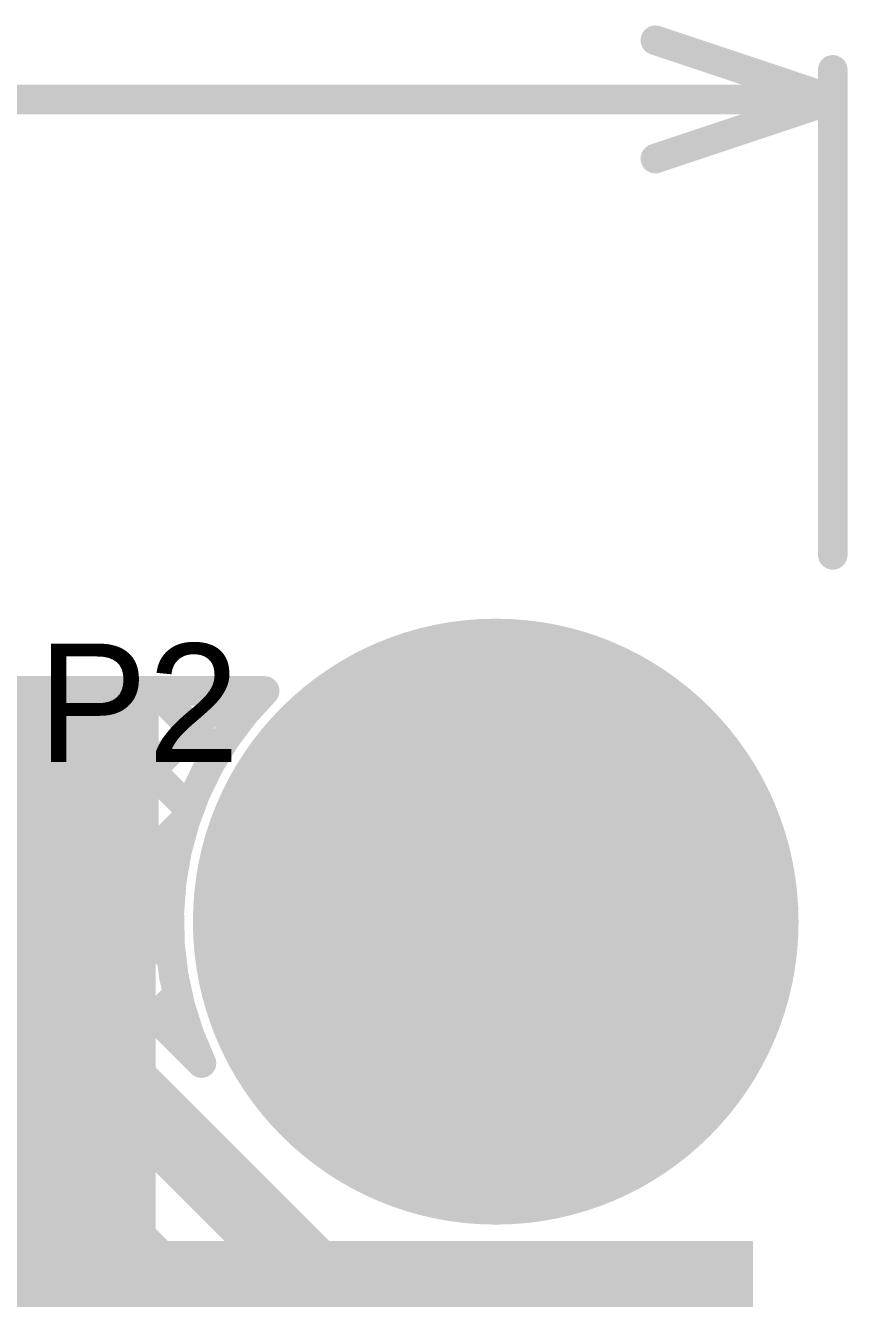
# Model space of a CAD drawing. Header units: millimetres. Extents: x -0.33 to 3.26, y -0.12 to 2.83.
# Drawn here: x 2.9589 to 3.237, y 2.4006 to 2.831 of the extents above; entities that cross this region are included whole.
import ezdxf

# ---------------------------------------------------------------- set-up
doc = ezdxf.new("R2010")
doc.units = ezdxf.units.MM
doc.header["$MEASUREMENT"] = 0
for name, color, linetype in [('BottomLayer', 5, 'Continuous'), ('BottomOverlay', 54, 'Continuous'), ('BottomPaste', 16, 'Continuous'), ('BottomSolder', 6, 'Continuous'), ('Mechanical1', 6, 'Continuous'), ('MultiLayer', 9, 'Continuous'), ('PadHoleLayer', 156, 'Continuous'), ('TopLayer', 1, 'Continuous'), ('TopOverlay', 2, 'Continuous'), ('TopSolder', 216, 'Continuous')]:
    doc.layers.add(name, color=color, linetype=linetype)
doc.styles.add('Arial', font='', dxfattribs={"height": 0.2})
doc.styles.get('Arial').set_extended_font_data('Arial')

# ---------------------------------------------------------------- blocks, each defined once
blk = doc.blocks.new('SOT23_3_B_202')
at = {"layer": 'BottomLayer'}
for points in [[(-0.02166, 0.02657), (-0.05316, 0.02657), (-0.05316, 0.05807), (-0.02166, 0.05807)], [(0.05314, 0.02657), (0.02165, 0.02657), (0.02165, 0.05807), (0.05314, 0.05807)], [(0.01574, -0.05807), (-0.01575, -0.05807), (-0.01575, -0.02657), (0.01574, -0.02657)]]:
    blk.add_hatch(color=5, dxfattribs=at).paths.add_polyline_path(points)
at = {"layer": 'BottomPaste'}
for points in [[(-0.02166, 0.02657), (-0.05316, 0.02657), (-0.05316, 0.05807), (-0.02166, 0.05807)], [(0.05314, 0.02657), (0.02165, 0.02657), (0.02165, 0.05807), (0.05314, 0.05807)], [(0.01574, -0.05807), (-0.01575, -0.05807), (-0.01575, -0.02657), (0.01574, -0.02657)]]:
    blk.add_hatch(color=16, dxfattribs=at).paths.add_polyline_path(points)
at = {"layer": 'BottomSolder'}
for points in [[(-0.01766, 0.02257), (-0.05716, 0.02257), (-0.05716, 0.06207), (-0.01766, 0.06207)], [(0.05714, 0.02257), (0.01765, 0.02257), (0.01765, 0.06207), (0.05714, 0.06207)], [(0.01974, -0.06207), (-0.01975, -0.06207), (-0.01975, -0.02257), (0.01974, -0.02257)]]:
    blk.add_hatch(color=6, dxfattribs=at).paths.add_polyline_path(points)
at = {"layer": 'BottomOverlay'}
for points, const_width in [([(-0.06409, 0.068, 1), (-0.07393, 0.068, 1)], 0.00984), ([(-0.07639, 0.068, 1), (-0.07147, 0.068, 1)], 0.00492), ([(-0.06655, 0.068, 1), (-0.06162, 0.068, 1)], 0.00492), ([(-0.06651, 0.03, 1), (-0.06151, 0.03, 1)], 0.005), ([(-0.01351, 0.032, 1), (-0.00851, 0.032, 1)], 0.005), ([(0.00849, 0.032, 1), (0.01349, 0.032, 1)], 0.005), ([(0.06149, 0.03, 1), (0.06649, 0.03, 1)], 0.005), ([(-0.06651, -0.032, 1), (-0.06151, -0.032, 1)], 0.005), ([(-0.06651, -0.032, 1), (-0.06151, -0.032, 1)], 0.005), ([(-0.03151, -0.032, 1), (-0.02651, -0.032, 1)], 0.005), ([(0.02649, -0.031, 1), (0.03149, -0.031, 1)], 0.005), ([(0.06149, -0.031, 1), (0.06649, -0.031, 1)], 0.005), ([(0.06149, -0.031, 1), (0.06649, -0.031, 1)], 0.005)]:
    blk.add_lwpolyline(points, format="xyb", close=True, dxfattribs=dict(at, const_width=const_width))
at = {"layer": 'BottomOverlay', "const_width": 0.01}
for points in [[(-0.06401, 0.03), (-0.06401, -0.032)], [(0.01099, 0.032), (-0.01101, 0.032)], [(0.06399, 0.03), (0.06399, -0.031)], [(-0.02901, -0.032), (-0.06401, -0.032)], [(0.06399, -0.031), (0.02899, -0.031)]]:
    blk.add_lwpolyline(points, dxfattribs=at)

msp = doc.modelspace()

# ---------------------------------------------------------------- hatches: boundary and pattern name
at = {"layer": 'BottomLayer'}
h = msp.add_hatch(color=5, dxfattribs=at)
edge = h.paths.add_edge_path()
edge.add_arc((3.118, 2.528), 0.09843, 0, 360)
at = {"layer": 'BottomSolder'}
h = msp.add_hatch(color=6, dxfattribs=at)
edge = h.paths.add_edge_path()
edge.add_arc((3.118, 2.528), 0.10243, 0, 360)
at = {"layer": 'MultiLayer'}
h = msp.add_hatch(color=9, dxfattribs=at)
edge = h.paths.add_edge_path()
edge.add_arc((3.118, 2.528), 0.09843, 0, 360)
at = {"layer": 'PadHoleLayer'}
h = msp.add_hatch(color=156, dxfattribs=at)
edge = h.paths.add_edge_path()
edge.add_arc((3.118, 2.528), 0.04921, 0, 360)
at = {"layer": 'TopLayer'}
h = msp.add_hatch(color=1, dxfattribs=at)
edge = h.paths.add_edge_path()
edge.add_arc((3.118, 2.528), 0.09843, 0, 360)
for points in [[(0.495, 2.527), (3.004, 2.527), (3.004, 2.606), (0.495, 2.606)], [(2.941, 2.361), (3.003, 2.361), (3.003, 2.602), (2.941, 2.602)], [(2.941, 2.328), (3.205, 2.328), (3.205, 2.42), (2.941, 2.42)], [(3.12, 0.895), (3.205, 0.895), (3.205, 2.418), (3.12, 2.418)]]:
    msp.add_hatch(color=1, dxfattribs=at).paths.add_polyline_path(points)
at = {"layer": 'TopSolder'}
h = msp.add_hatch(color=216, dxfattribs=at)
edge = h.paths.add_edge_path()
edge.add_arc((3.118, 2.528), 0.10243, 0, 360)

# ---------------------------------------------------------------- linework, layer by layer
at = {"layer": 'BottomLayer'}
for points, const_width in [([(0.07816, 2.606), (3.03984, 2.606)], 0.01), ([(2.88961, 2.606), (2.98271, 2.5129)], 0.01), ([(2.91789, 2.606), (3.00827, 2.51562)], 0.01), ([(2.9245, 2.5588), (2.9717, 2.606)], 0.01), ([(2.9245, 2.53052), (2.99998, 2.606)], 0.01), ([(2.93676, 2.5145), (3.02826, 2.606)], 0.01), ([(2.94618, 2.606), (3.00867, 2.54351)], 0.01), ([(2.97446, 2.606), (3.01436, 2.5661)], 0.01), ([(3.00275, 2.606), (3.02354, 2.5852)], 0.01), ([(3.03103, 2.606), (3.03556, 2.60147)], 0.01), ([(2.96505, 2.5145), (3.01313, 2.56258)], 0.01), ([(2.98855, 2.50971), (3.00758, 2.52874)], 0.01), ([(2.93411, 2.5145), (2.974, 2.5145)], 0.01), ([(2.99135, 2.5073), (3.01846, 2.48018)], 0.01), ([(3.00288, 2.49577), (3.01038, 2.50326)], 0.01), ([(2.9, 2.49), (2.974, 2.49)], 0.025), ([(2.974, 2.49), (3.089, 2.375)], 0.025), ([(2.862, 2.428), (2.985, 2.428)], 0.02), ([(2.985, 2.428), (3.056, 2.357)], 0.02)]:
    msp.add_lwpolyline(points, dxfattribs=dict(at, const_width=const_width))
for points, const_width in [([(2.9692, 2.606, 1), (2.9742, 2.606, 1)], 0.005), ([(2.97196, 2.606, 1), (2.97696, 2.606, 1)], 0.005), ([(2.99748, 2.606, 1), (3.00248, 2.606, 1)], 0.005), ([(3.00025, 2.606, 1), (3.00525, 2.606, 1)], 0.005), ([(3.02576, 2.606, 1), (3.03076, 2.606, 1)], 0.005), ([(3.02853, 2.606, 1), (3.03353, 2.606, 1)], 0.005), ([(3.03734, 2.606, 1), (3.04234, 2.606, 1)], 0.005), ([(3.03734, 2.606, 1), (3.04234, 2.606, 1)], 0.005), ([(3.03306, 2.60147, 1), (3.03806, 2.60147, 1)], 0.005), ([(3.02104, 2.5852, 1), (3.02604, 2.5852, 1)], 0.005), ([(3.01186, 2.5661, 1), (3.01686, 2.5661, 1)], 0.005), ([(3.01063, 2.56258, 1), (3.01563, 2.56258, 1)], 0.005), ([(3.00617, 2.54351, 1), (3.01117, 2.54351, 1)], 0.005), ([(3.00508, 2.52874, 1), (3.01008, 2.52874, 1)], 0.005), ([(2.96255, 2.5145, 1), (2.96755, 2.5145, 1)], 0.005), ([(2.9715, 2.5145, 1), (2.9765, 2.5145, 1)], 0.005), ([(2.9715, 2.5145, 1), (2.9765, 2.5145, 1)], 0.005), ([(2.9715, 2.5145, 1), (2.9765, 2.5145, 1)], 0.005), ([(3.00577, 2.51562, 1), (3.01077, 2.51562, 1)], 0.005), ([(2.98021, 2.5129, 1), (2.98521, 2.5129, 1)], 0.005), ([(2.98605, 2.50971, 1), (2.99105, 2.50971, 1)], 0.005), ([(2.98882, 2.50732, 1), (2.99382, 2.50732, 1)], 0.005), ([(2.98885, 2.5073, 1), (2.99385, 2.5073, 1)], 0.005), ([(2.98885, 2.5073, 1), (2.99385, 2.5073, 1)], 0.005), ([(3.00788, 2.50326, 1), (3.01288, 2.50326, 1)], 0.005), ([(2.96775, 2.49, 1), (2.98025, 2.49, 1)], 0.0125), ([(2.96775, 2.49, 1), (2.98025, 2.49, 1)], 0.0125), ([(3.00038, 2.49577, 1), (3.00538, 2.49577, 1)], 0.005), ([(3.01596, 2.48018, 1), (3.02096, 2.48018, 1)], 0.005), ([(3.01596, 2.48018, 1), (3.02096, 2.48018, 1)], 0.005), ([(2.98, 2.428, 1), (2.99, 2.428, 1)], 0.01), ([(2.98, 2.428, 1), (2.99, 2.428, 1)], 0.01)]:
    msp.add_lwpolyline(points, format="xyb", close=True, dxfattribs=dict(at, const_width=const_width))
at = {"layer": 'BottomLayer', "const_width": 0.01}
for points in [[(3.01846, 2.48018, -0.318173), (3.03984, 2.606)], [(2.974, 2.5145, -0.198912), (2.99132, 2.50732)], [(2.974, 2.5145, -0.199267), (2.99135, 2.5073)]]:
    msp.add_lwpolyline(points, format="xyb", dxfattribs=at)
at = {"layer": 'Mechanical1', "const_width": 0.01}
for points in [[(3.172, 2.826), (3.232, 2.806)], [(3.232, 2.652), (3.232, 2.816)], [(1.82891, 2.806), (3.232, 2.806)], [(3.172, 2.786), (3.232, 2.806)]]:
    msp.add_lwpolyline(points, dxfattribs=at)
at = {"layer": 'Mechanical1', "const_width": 0.005}
for points in [[(3.1695, 2.826, 1), (3.1745, 2.826, 1)], [(3.2295, 2.816, 1), (3.2345, 2.816, 1)], [(3.2295, 2.806, 1), (3.2345, 2.806, 1)], [(3.2295, 2.806, 1), (3.2345, 2.806, 1)], [(3.2295, 2.806, 1), (3.2345, 2.806, 1)], [(3.1695, 2.786, 1), (3.1745, 2.786, 1)], [(3.2295, 2.652, 1), (3.2345, 2.652, 1)]]:
    msp.add_lwpolyline(points, format="xyb", close=True, dxfattribs=at)

# ---------------------------------------------------------------- block references
at = {"rotation": 180}
msp.add_blockref('SOT23_3_B_202', (2.96299, 2.3425), dxfattribs=at)

# ---------------------------------------------------------------- texts
at = {"layer": 'TopOverlay', "style": 'Arial'}
msp.add_text('P2', height=0.04, dxfattribs=at).set_placement((2.963, 2.582))

doc.saveas('drawing.dxf')
